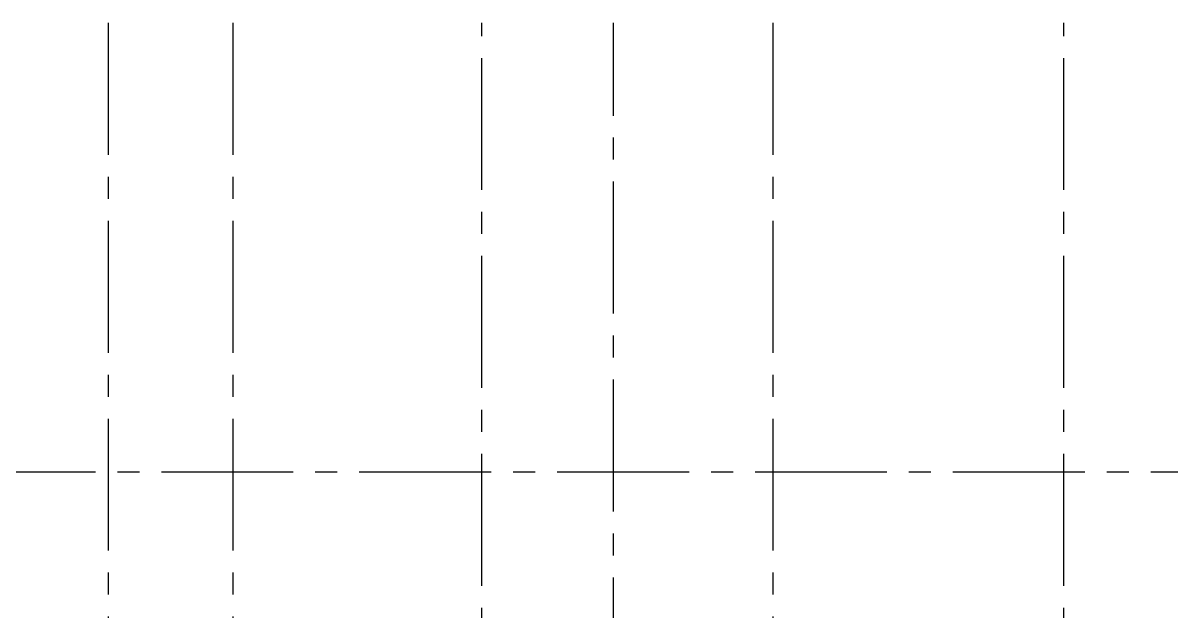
# Model space of a CAD drawing. Extents: x 296441 to 853063, y 459050 to 1117990.
# Drawn here: x 618871 to 635447, y 818730 to 827222 of the extents above; entities that cross this region are included whole.
import ezdxf

# ---------------------------------------------------------------- set-up
doc = ezdxf.new("R2010")
doc.units = 0
doc.header["$LTSCALE"] = 1000
doc.linetypes.add('14-GRID$0$CENTER2', pattern=[28.575, 19.05, -3.175, 3.175, -3.175])
doc.layers.add('14-GRID$0$G-GRID', color=9, linetype='14-GRID$0$CENTER2')

msp = doc.modelspace()

# ---------------------------------------------------------------- linework, layer by layer
at = {"layer": '14-GRID$0$G-GRID', "color": 8, "ltscale": 0.1}
for p, q in [((620098.5, 827221.5), (620098.5, 794463.1)), ((621898.5, 827221.5), (621898.5, 812037.8)), ((625498.5, 816237.8), (625498.5, 827221.5)), ((627398.5, 808737.8), (627398.5, 827221.5)), ((629698.5, 827221.5), (629698.5, 794463.1)), ((633898.5, 816237.8), (633898.5, 827221.5)), ((595151, 820737.8), (674432.5, 820737.8))]:
    msp.add_line(p, q, dxfattribs=at)

doc.saveas('drawing.dxf')
